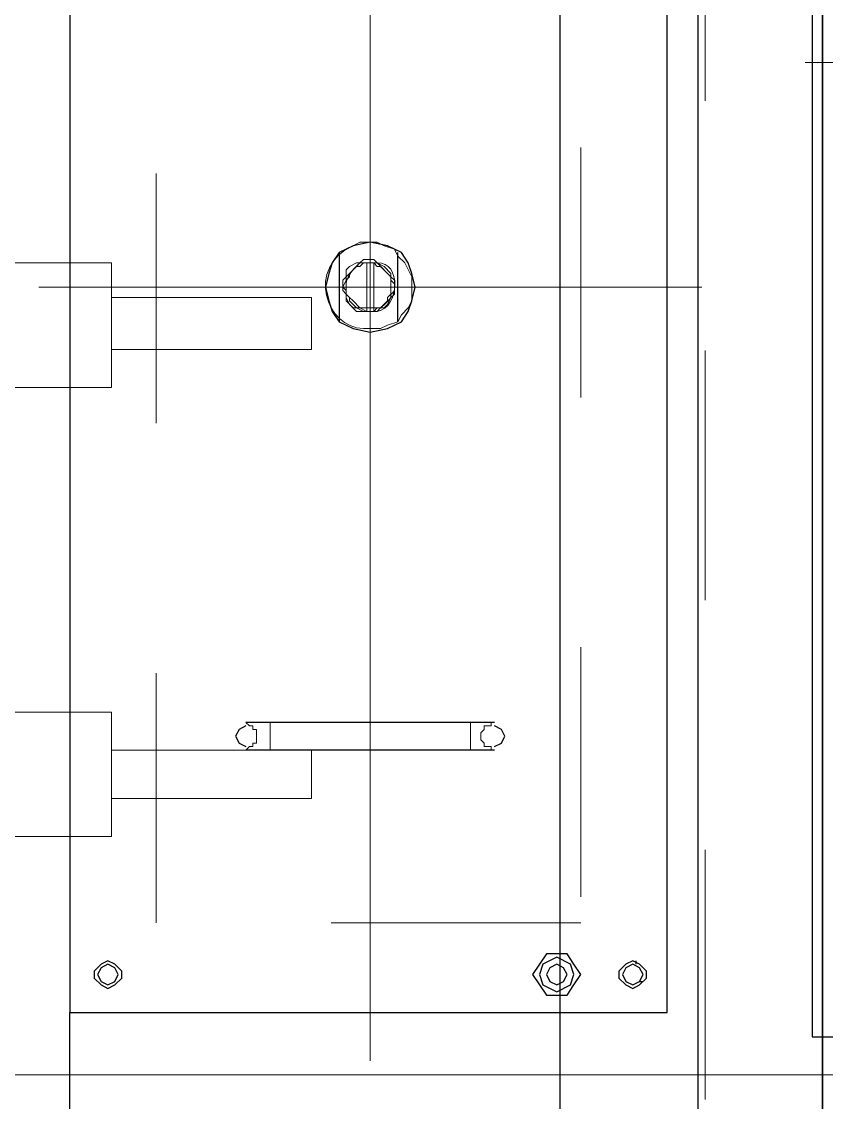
# Model space of a CAD drawing. Header units: metres. Extents: x 531759 to 532310, y 2675082 to 2675319.
# Drawn here: x 532024.3181 to 532024.6405, y 2675224.3689 to 2675224.8017 of the extents above; entities that cross this region are included whole.
import ezdxf

# ---------------------------------------------------------------- set-up
doc = ezdxf.new("R2010")
doc.units = ezdxf.units.M
doc.header["$MEASUREMENT"] = 0
doc.linetypes.add('PDF_IMPORT', pattern=[1, 0.8, -0.2])
doc.layers.add('IDT', color=7, linetype='Continuous')

# ---------------------------------------------------------------- blocks, each defined once
blk = doc.blocks.new('IDT')
at = {"layer": 'IDT', "color": 0, "lineweight": 25}
for p, q in [((16.39739, 14.30905), (16.39739, 9.66028)), ((16.29227, 14.20393), (16.29227, 9.7654)), ((16.29227, 10.26749), (16.29227, 11.48881)), ((16.34207, 11.48881), (16.34207, 10.26749)), ((16.5938, 10.90374), (16.5938, 10.85394)), ((16.29642, 10.86363), (16.00596, 10.86363)), ((16.29642, 10.86363), (16.00596, 10.86363)), ((16.29642, 10.08353), (16.29642, 10.86363)), ((16.29642, 10.08353), (16.29642, 10.86363)), ((16.35451, 10.85394), (16.35451, 10.27302)), ((16.5938, 10.85394), (16.35451, 10.85394)), ((16.5938, 10.27302), (16.5938, 10.85394)), ((16.39462, 10.84703), (16.39186, 10.84288)), ((16.39877, 10.84564), (16.39324, 10.84288)), ((16.39877, 10.84703), (16.39462, 10.84703)), ((16.40292, 10.84703), (16.39877, 10.84703)), ((16.40431, 10.84288), (16.39877, 10.84564)), ((16.40569, 10.84288), (16.40292, 10.84703)), ((16.36558, 10.84288), (16.36281, 10.84011)), ((16.36558, 10.8415), (16.3642, 10.83873)), ((16.36558, 10.8415), (16.3642, 10.8415)), ((16.36834, 10.84426), (16.36558, 10.84288)), ((16.36834, 10.84288), (16.36558, 10.8415)), ((16.37111, 10.84288), (16.36834, 10.84426)), ((16.37111, 10.8415), (16.36834, 10.84288)), ((16.37388, 10.84011), (16.37111, 10.84288)), ((16.37249, 10.83873), (16.37111, 10.8415)), ((16.39186, 10.84288), (16.38909, 10.83873)), ((16.39324, 10.84288), (16.39186, 10.83873)), ((16.39601, 10.8415), (16.39462, 10.83873)), ((16.39601, 10.8415), (16.39462, 10.83873)), ((16.39877, 10.84288), (16.39601, 10.8415)), ((16.39877, 10.84288), (16.39601, 10.8415)), ((16.40154, 10.8415), (16.39877, 10.84288)), ((16.40154, 10.8415), (16.39877, 10.84288)), ((16.40292, 10.83873), (16.40154, 10.8415)), ((16.40292, 10.83873), (16.40154, 10.8415)), ((16.40569, 10.83873), (16.40431, 10.84288)), ((16.40846, 10.83873), (16.40569, 10.84288)), ((16.57582, 10.84288), (16.57305, 10.84011)), ((16.57582, 10.8415), (16.57443, 10.83873)), ((16.57858, 10.84426), (16.57582, 10.84288)), ((16.57858, 10.84288), (16.57582, 10.8415)), ((16.58135, 10.84288), (16.57858, 10.84426)), ((16.58135, 10.8415), (16.57858, 10.84288)), ((16.58412, 10.84011), (16.58135, 10.84288)), ((16.58273, 10.83873), (16.58135, 10.8415)), ((16.36281, 10.84011), (16.36281, 10.83735)), ((16.36281, 10.83735), (16.36558, 10.83458)), ((16.3642, 10.83873), (16.36558, 10.83596)), ((16.37111, 10.83596), (16.37249, 10.83873)), ((16.37111, 10.83458), (16.37388, 10.83735)), ((16.37388, 10.83735), (16.37388, 10.84011)), ((16.38909, 10.83873), (16.39186, 10.83458)), ((16.39186, 10.83873), (16.39324, 10.83458)), ((16.39462, 10.83873), (16.39601, 10.83596)), ((16.39462, 10.83873), (16.39601, 10.83596)), ((16.40154, 10.83596), (16.40292, 10.83873)), ((16.40154, 10.83596), (16.40292, 10.83873)), ((16.40431, 10.83458), (16.40569, 10.83873)), ((16.40569, 10.83458), (16.40846, 10.83873)), ((16.57305, 10.84011), (16.57305, 10.83735)), ((16.57305, 10.83735), (16.57582, 10.83458)), ((16.57443, 10.83873), (16.57582, 10.83596)), ((16.58135, 10.83596), (16.58273, 10.83873)), ((16.58135, 10.83458), (16.58412, 10.83735)), ((16.58412, 10.83735), (16.58412, 10.84011)), ((16.36558, 10.83596), (16.36834, 10.83458)), ((16.36558, 10.83458), (16.36834, 10.8332)), ((16.36696, 10.83458), (16.36696, 10.8332)), ((16.36834, 10.83458), (16.37111, 10.83596)), ((16.36834, 10.8332), (16.37111, 10.83458)), ((16.39186, 10.83458), (16.39462, 10.83043)), ((16.39324, 10.83458), (16.39877, 10.83181)), ((16.39601, 10.83596), (16.39877, 10.83458)), ((16.39601, 10.83596), (16.39877, 10.83458)), ((16.39877, 10.83458), (16.40154, 10.83596)), ((16.39877, 10.83458), (16.40154, 10.83596)), ((16.39877, 10.83181), (16.40431, 10.83458)), ((16.40292, 10.83043), (16.40569, 10.83458)), ((16.57582, 10.83596), (16.57858, 10.83458)), ((16.57582, 10.83458), (16.57858, 10.8332)), ((16.57858, 10.83458), (16.58135, 10.83596)), ((16.57858, 10.8332), (16.58135, 10.83458)), ((16.39462, 10.83043), (16.39877, 10.83043)), ((16.39877, 10.83043), (16.40292, 10.83043)), ((16.4209, 10.74606), (16.41952, 10.74329)), ((16.42367, 10.74744), (16.4209, 10.74606)), ((16.42367, 10.74882), (16.51358, 10.74882)), ((16.51358, 10.74882), (16.52326, 10.74882)), ((16.52602, 10.74606), (16.52326, 10.74744)), ((16.52741, 10.74329), (16.52602, 10.74606)), ((16.41952, 10.74329), (16.4209, 10.74053)), ((16.52602, 10.74053), (16.52741, 10.74329)), ((16.4209, 10.74053), (16.42367, 10.73914)), ((16.42367, 10.73776), (16.43335, 10.73776)), ((16.43335, 10.73776), (16.52326, 10.73776)), ((16.52326, 10.73914), (16.52602, 10.74053)), ((16.47346, 10.58146), (16.46655, 10.58008)), ((16.48038, 10.58008), (16.47346, 10.58146)), ((16.46102, 10.57731), (16.45825, 10.57316)), ((16.46655, 10.58008), (16.46102, 10.57731)), ((16.4624, 10.57731), (16.4624, 10.54965)), ((16.48591, 10.57731), (16.48038, 10.58008)), ((16.48591, 10.54965), (16.48591, 10.57731)), ((16.48868, 10.57316), (16.48591, 10.57731)), ((16.45825, 10.57316), (16.45687, 10.56901)), ((16.49006, 10.56901), (16.48868, 10.57316)), ((16.45687, 10.56901), (16.45548, 10.56348)), ((16.49145, 10.56348), (16.49006, 10.56901)), ((16.45548, 10.56348), (16.45687, 10.55795)), ((16.49006, 10.55795), (16.49145, 10.56348)), ((16.45687, 10.55795), (16.45825, 10.5538)), ((16.48868, 10.5538), (16.49006, 10.55795)), ((16.45825, 10.5538), (16.46102, 10.54965)), ((16.48591, 10.54965), (16.48868, 10.5538)), ((16.46102, 10.54965), (16.46655, 10.54688)), ((16.46655, 10.54688), (16.47346, 10.5455)), ((16.47346, 10.5455), (16.48038, 10.54688)), ((16.48038, 10.54688), (16.48591, 10.54965))]:
    blk.add_line(p, q, dxfattribs=at)
at = {"layer": 'IDT', "color": 0, "linetype": 'PDF_IMPORT', "lineweight": 13, "ltscale": 0.113333}
blk.add_line((16.34207, 14.25373), (16.34207, 9.71561), dxfattribs=at)
at = {"layer": 'IDT', "color": 0, "linetype": 'PDF_IMPORT', "lineweight": 13, "ltscale": 0.0425}
blk.add_line((16.3393, 11.48881), (16.3393, 10.26749), dxfattribs=at)
at = {"layer": 'IDT', "color": 0, "lineweight": 13}
for p, q in [((16.26461, 10.87884), (16.69477, 10.87884)), ((16.47346, 10.2827), (16.47346, 10.87331)), ((16.42367, 10.74882), (16.42505, 10.74882)), ((16.42505, 10.74882), (16.42505, 10.74744)), ((16.42505, 10.74744), (16.42782, 10.74744)), ((16.42782, 10.74744), (16.42782, 10.74606)), ((16.42782, 10.74606), (16.4292, 10.74467)), ((16.43335, 10.73776), (16.43335, 10.74882)), ((16.43335, 10.74882), (16.43335, 10.73776)), ((16.51358, 10.73776), (16.51358, 10.74882)), ((16.51358, 10.74882), (16.51358, 10.73776)), ((16.51911, 10.74053), (16.51911, 10.74606)), ((16.51911, 10.74606), (16.52049, 10.74606)), ((16.52049, 10.74606), (16.52049, 10.74744)), ((16.52049, 10.74744), (16.52187, 10.74744)), ((16.52187, 10.74744), (16.52326, 10.74882)), ((16.4292, 10.74191), (16.42782, 10.74053)), ((16.4292, 10.74467), (16.4292, 10.74191)), ((16.42505, 10.73776), (16.42367, 10.73776)), ((16.42782, 10.73914), (16.42505, 10.73914)), ((16.42505, 10.73914), (16.42505, 10.73776)), ((16.42782, 10.74053), (16.42782, 10.73914)), ((16.52049, 10.74053), (16.51911, 10.74053)), ((16.52049, 10.73914), (16.52049, 10.74053)), ((16.52187, 10.73914), (16.52049, 10.73914)), ((16.52326, 10.73776), (16.52187, 10.73914)), ((16.46102, 10.57455), (16.4624, 10.57731)), ((16.4624, 10.57731), (16.46655, 10.5787)), ((16.46655, 10.5787), (16.46931, 10.58008)), ((16.46931, 10.58008), (16.47623, 10.58008)), ((16.45825, 10.57178), (16.46102, 10.57455)), ((16.46931, 10.57178), (16.4707, 10.57316)), ((16.4707, 10.57316), (16.47623, 10.57316)), ((16.4707, 10.57178), (16.47208, 10.57316)), ((16.4707, 10.57316), (16.479, 10.57316)), ((16.47208, 10.57316), (16.47208, 10.5538)), ((16.47761, 10.57178), (16.47485, 10.57316)), ((16.47485, 10.57316), (16.47485, 10.5538)), ((16.47623, 10.57316), (16.479, 10.57178)), ((16.479, 10.57316), (16.48315, 10.56901)), ((16.45687, 10.56901), (16.45825, 10.57178)), ((16.45687, 10.55933), (16.45687, 10.56901)), ((16.46517, 10.56763), (16.46655, 10.5704)), ((16.46655, 10.56901), (16.46931, 10.57178)), ((16.46655, 10.5704), (16.46793, 10.57178)), ((16.46655, 10.56763), (16.46655, 10.56901)), ((16.46793, 10.57178), (16.46931, 10.57178)), ((16.46931, 10.57178), (16.47761, 10.57178)), ((16.46931, 10.57178), (16.4707, 10.57178)), ((16.47761, 10.57178), (16.48038, 10.56901)), ((16.479, 10.57178), (16.47761, 10.57178)), ((16.479, 10.57178), (16.48038, 10.57178)), ((16.48176, 10.56901), (16.479, 10.57178)), ((16.48038, 10.57178), (16.48176, 10.5704)), ((16.48038, 10.56901), (16.48176, 10.56763)), ((16.48176, 10.5704), (16.48315, 10.56763)), ((16.48176, 10.56763), (16.48176, 10.56901)), ((16.48315, 10.56901), (16.48315, 10.56625)), ((16.60625, 10.56348), (16.34068, 10.56348)), ((16.46378, 10.56625), (16.46517, 10.56763)), ((16.46378, 10.56072), (16.46378, 10.56625)), ((16.46378, 10.5621), (16.46378, 10.56487)), ((16.46517, 10.56625), (16.46655, 10.56763)), ((16.46517, 10.55933), (16.46517, 10.56625)), ((16.48176, 10.56763), (16.48315, 10.56625)), ((16.48315, 10.56625), (16.48176, 10.56763)), ((16.48315, 10.56763), (16.48315, 10.56487)), ((16.48315, 10.56625), (16.48315, 10.56072)), ((16.48315, 10.5621), (16.48315, 10.56625)), ((16.48315, 10.56625), (16.48453, 10.56487)), ((16.48315, 10.56487), (16.48453, 10.56348)), ((16.48453, 10.56348), (16.48315, 10.56072)), ((16.48453, 10.56487), (16.48453, 10.56072)), ((16.45963, 10.5538), (16.45687, 10.55933)), ((16.46517, 10.56072), (16.46378, 10.5621)), ((16.46517, 10.55933), (16.46378, 10.56072)), ((16.46517, 10.55933), (16.46517, 10.56072)), ((16.46931, 10.55518), (16.46517, 10.55933)), ((16.46517, 10.55795), (16.46517, 10.55933)), ((16.4707, 10.5538), (16.46517, 10.55933)), ((16.48315, 10.55933), (16.47761, 10.5538)), ((16.48315, 10.56072), (16.48176, 10.55933)), ((16.48176, 10.55933), (16.48176, 10.55795)), ((16.48315, 10.56072), (16.48315, 10.55933)), ((16.48453, 10.56072), (16.48315, 10.55933)), ((16.48315, 10.55933), (16.48315, 10.55657)), ((16.46793, 10.55518), (16.46517, 10.55795)), ((16.4707, 10.5538), (16.46793, 10.55518)), ((16.4707, 10.55518), (16.46931, 10.55518)), ((16.47208, 10.5538), (16.4707, 10.55518)), ((16.47761, 10.55518), (16.47623, 10.5538)), ((16.479, 10.55518), (16.47761, 10.55518)), ((16.47761, 10.5538), (16.479, 10.55518)), ((16.48176, 10.55795), (16.479, 10.55518)), ((16.48176, 10.55518), (16.479, 10.5538)), ((16.48315, 10.55657), (16.48176, 10.55518)), ((16.4624, 10.55103), (16.45963, 10.5538)), ((16.46378, 10.54827), (16.4624, 10.55103)), ((16.47623, 10.5538), (16.4707, 10.5538)), ((16.47208, 10.5538), (16.4707, 10.5538)), ((16.47208, 10.55242), (16.4707, 10.5538)), ((16.47346, 10.5538), (16.47208, 10.5538)), ((16.47346, 10.55242), (16.47208, 10.55242)), ((16.47761, 10.5538), (16.47346, 10.5538)), ((16.47623, 10.55242), (16.47346, 10.55242)), ((16.47485, 10.5538), (16.47761, 10.5538)), ((16.47761, 10.5538), (16.47623, 10.55242)), ((16.479, 10.5538), (16.47761, 10.5538)), ((16.46793, 10.54688), (16.46378, 10.54827)), ((16.4707, 10.5455), (16.46793, 10.54688)), ((16.48038, 10.54688), (16.47761, 10.5455)), ((16.47346, 10.5455), (16.4707, 10.5455)), ((16.47761, 10.5455), (16.47346, 10.5455))]:
    blk.add_line(p, q, dxfattribs=at)
at = {"layer": 'IDT', "color": 0, "linetype": 'PDF_IMPORT', "lineweight": 13, "ltscale": 0.041667}
for p, q in [((16.38909, 10.81798), (16.55922, 10.81798)), ((16.38909, 10.3076), (16.38909, 10.81798)), ((16.55922, 10.81798), (16.55922, 10.3076))]:
    blk.add_line(p, q, dxfattribs=at)
at = {"layer": 'IDT', "color": 0, "lineweight": 9}
for p, q in [((16.5772, 10.73361), (16.5772, 10.7834)), ((16.5772, 10.7834), (16.66157, 10.7834)), ((16.49698, 10.74882), (16.49698, 10.76819)), ((16.49698, 10.76819), (16.5772, 10.76819)), ((16.5772, 10.74882), (16.49698, 10.74882)), ((16.66157, 10.73361), (16.5772, 10.73361)), ((16.5772, 10.5538), (16.5772, 10.60359)), ((16.5772, 10.60359), (16.66157, 10.60359)), ((16.49698, 10.56763), (16.49698, 10.58838)), ((16.49698, 10.58838), (16.5772, 10.58838)), ((16.5772, 10.56763), (16.49698, 10.56763)), ((16.66157, 10.5538), (16.5772, 10.5538))]:
    blk.add_line(p, q, dxfattribs=at)
at = {"layer": 'IDT', "color": 0, "linetype": 'PDF_IMPORT', "lineweight": 13, "ltscale": 0.0475}
for p, q in [((16.00319, 10.47358), (16.29919, 10.47358)), ((16.29919, 10.47358), (16.00319, 10.47358))]:
    blk.add_line(p, q, dxfattribs=at)
at = {"layer": 'IDT', "color": 0, "lineweight": 13}
for points in [[(16.47623, 10.58008), (16.49115, 10.57962), (16.49944, 10.55587), (16.48038, 10.54688)], [(16.4707, 10.5538), (16.46083, 10.55311), (16.46164, 10.57167), (16.4707, 10.57316)], [(16.46378, 10.56487), (16.4674, 10.56816), (16.46208, 10.56537), (16.46931, 10.57178)], [(16.48315, 10.5621), (16.48275, 10.55947), (16.48114, 10.55707), (16.479, 10.55518)]]:
    blk.add_open_spline(points, degree=3, dxfattribs=at)

msp = doc.modelspace()

# ---------------------------------------------------------------- block references
at = {"layer": 'IDT', "color": 8, "rotation": 180}
msp.add_blockref('IDT', (532040.93128, 2675235.25885), dxfattribs=at)

doc.saveas('drawing.dxf')
